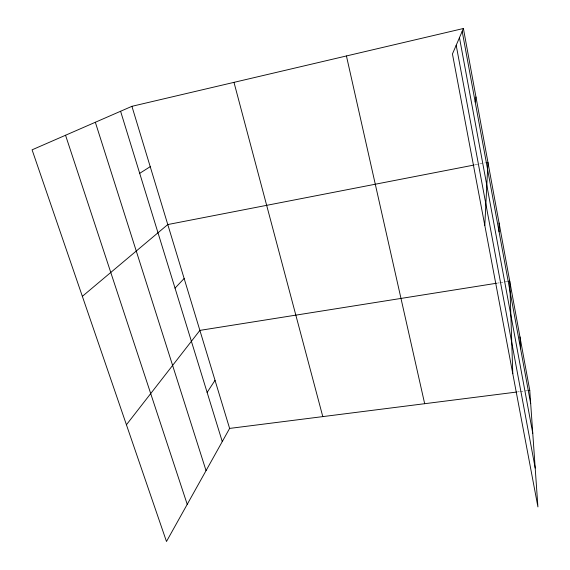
<?xml version="1.0" encoding="UTF-8"?>
<svg xmlns="http://www.w3.org/2000/svg" width="570" height="570" viewBox="0 0 570 570"><rect width="100%" height="100%" fill="white"/><g stroke="black" fill="none" stroke-linecap="round" stroke-linejoin="round"><path stroke-width="0.43" stroke-dasharray="2.85 2.14" d="M474.931 164.865L485.348 162.842M497.46 283.105L499.213 282.827M500.089 282.684L503.602 282.129M504.478 281.986L507.108 281.573M517.524 391.932L519.27 391.711M520.146 391.604L527.143 390.714"/><path stroke-width="0.85" d="M484.799 225.428L487.949 162.336L486.21 162.678M475.202 102.009L475.964 96.964M463.403 28.5L452.445 53.965L537.916 506.901L529.765 390.386L463.403 28.5L131.919 106.319L32.084 149.832L166.483 541.5L229.617 428.419L131.919 106.319M207.124 392.409L215.033 380.325M126.426 424.764L199.885 330.386L496.584 283.24M175.026 288.128L184.146 278.502M82.358 296.336L167.779 224.552L474.069 165.036M139.693 173.33L150.224 166.675M507.984 281.43L509.737 281.153L512.786 373.713M229.617 428.419L516.648 392.046M528.019 390.607L529.765 390.386M65.543 135.247L187.224 504.35M95.34 122.258L206.048 470.635M120.591 111.257L222.264 441.593M233.985 82.358L322.798 416.613M346.432 55.96L424.671 403.703M456.192 45.265L535.202 468.048M462.192 31.314L530.699 403.695M459.463 37.656L532.765 433.278M519.961 336.891L520.61 348.847M499.078 223.02L499.085 231.862"/></g></svg>
